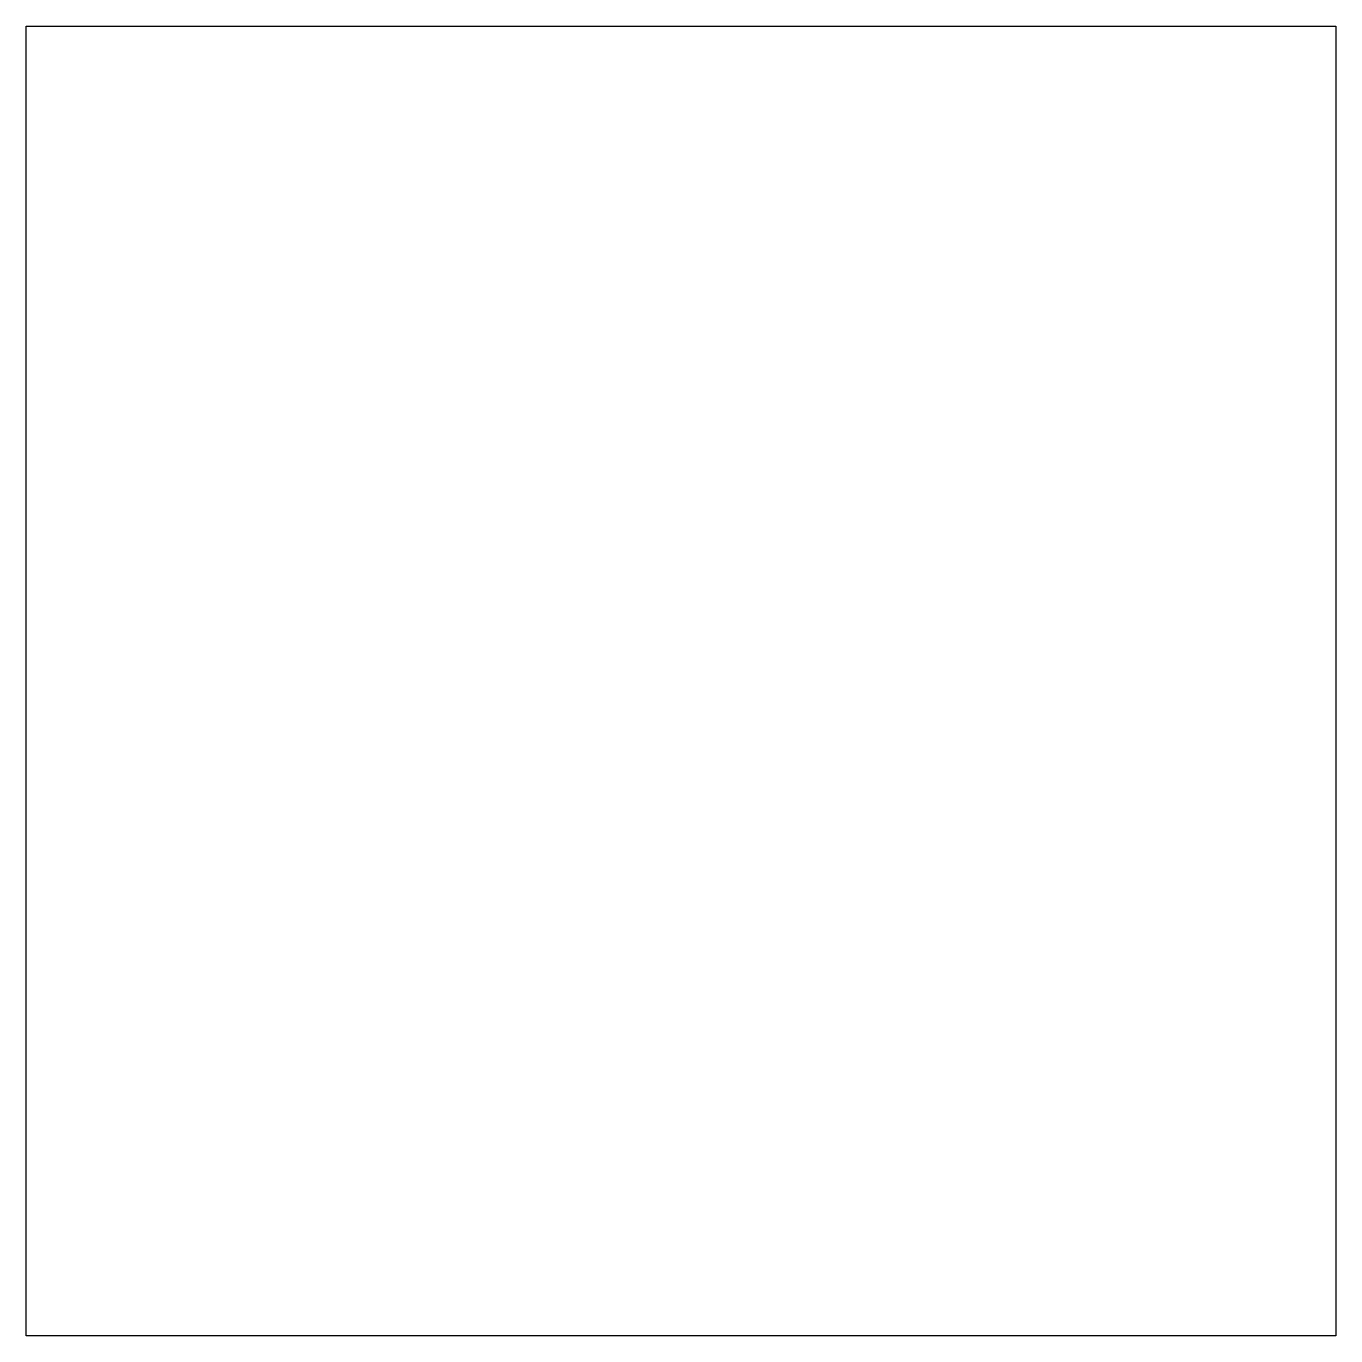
# Model space of a CAD drawing. Header units: millimetres. Extents: x 13.4 to 85.4, y 102.5 to 174.5.
import ezdxf

# ---------------------------------------------------------------- set-up
doc = ezdxf.new("R2010")
doc.units = ezdxf.units.MM
doc.header["$MEASUREMENT"] = 0
doc.layers.get('0').update_dxf_attribs({"true_color": 0xc2ced6})

msp = doc.modelspace()

# ---------------------------------------------------------------- linework, layer by layer
msp.add_lwpolyline([(13.389, 102.483), (13.389, 174.483), (85.389, 174.483), (85.389, 102.483)], close=True)

doc.saveas('drawing.dxf')
